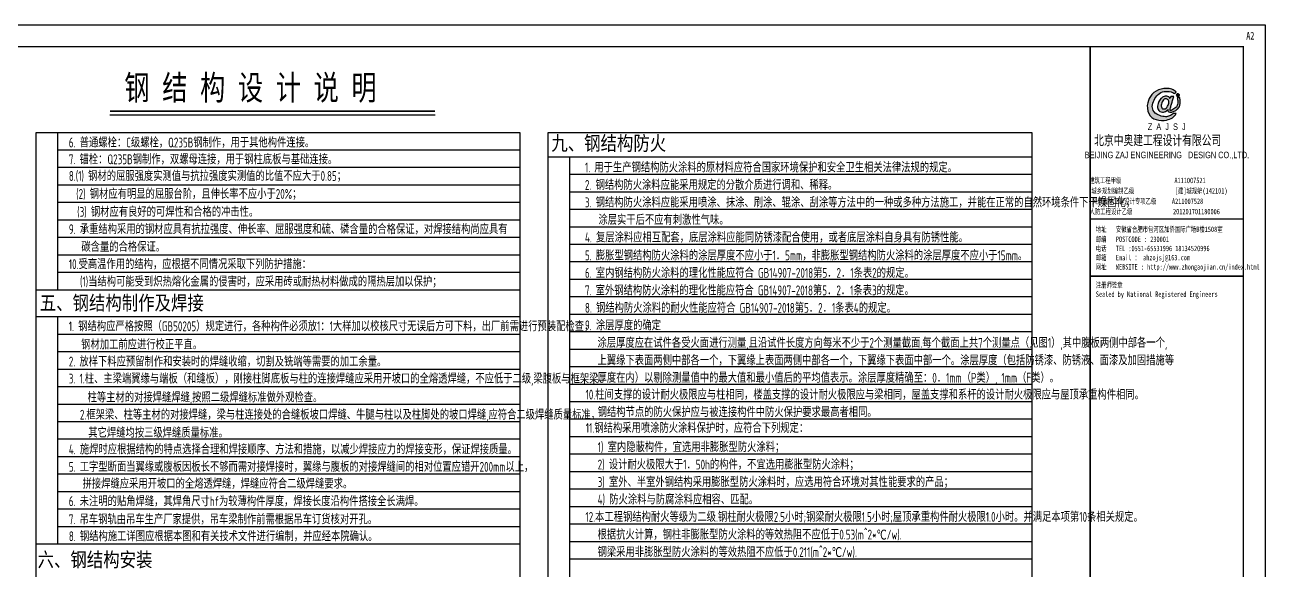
# Model space of a CAD drawing. Extents: x 177291 to 1288761, y 177638 to 322898.
# Drawn here: x 269538 to 309645, y 253575 to 271225 of the extents above; entities that cross this region are included whole.
import ezdxf
from ezdxf.enums import TextEntityAlignment as Align

# ---------------------------------------------------------------- set-up
doc = ezdxf.new("R2010")
doc.units = 0
doc.header["$LTSCALE"] = 1000
for name, color, linetype in [('BORDER', 7, 'Continuous'), ('NUM', 7, 'Continuous'), ('PUB_TITLE', 4, 'Continuous'), ('STAIR', 2, 'Continuous'), ('TEXT', 7, 'Continuous'), ('TK', 4, 'Continuous'), ('图签', 3, 'Continuous')]:
    doc.layers.add(name, color=color, linetype=linetype)
doc.styles.add('_gyy_title_Arial', font='arial.ttf', dxfattribs={"width": 0.7})
doc.styles.add('_gyy_title_ST', font='', dxfattribs={"width": 0.8})
doc.styles.add('HZ', font='txt.shx', dxfattribs={"width": 0.8, "bigfont": '000hztxt.shx'})
doc.styles.add('TSSD_Norm', font='tssdeng.shx', dxfattribs={"bigfont": 'hztxt.shx'})
doc.styles.add('宋体', font='')
doc.styles.get('_gyy_title_ST').set_extended_font_data('SimSun')
doc.styles.get('宋体').set_extended_font_data('SimSun')

# ---------------------------------------------------------------- blocks, each defined once
blk = doc.blocks.new('dd')
at = {"layer": '图签'}
h = blk.add_hatch(color=5, dxfattribs=at)
h.set_gradient(color1=(0, 0, 255), color2=(36, 36, 255), one_color=1, tint=0.57)
h.paths.add_polyline_path([(452, 1270, -0.093206), (531, 1562, -0.136321), (716, 1807, -0.161039), (988, 1948, -0.108591), (1307, 1935, -0.049497), (1479, 1861, 0.062627), (1539, 1932, 0.094388), (1351, 2056, 0.136326), (854, 2062, 0.161722), (430, 1810, 0.133661), (243, 1435, 0.158414), (286, 937, 0.22517), (632, 669, 0.138663), (1107, 646, 0.074676), (1375, 753, 0.125344), (1543, 944, 0.006312), (1413, 948, -0.090385), (1244, 833, -0.096745), (1053, 797, -0.073845), (803, 850, -0.140868), (530, 1020, -0.160753)])
h = blk.add_hatch(color=5, dxfattribs=at)
h.set_gradient(color1=(0, 0, 255), color2=(36, 36, 255), one_color=1, tint=0.57)
h.paths.add_polyline_path([(1306, 1289, 0.011169), (1334, 1370, 0.005807), (1431, 1724, 0.01105), (1292, 1724, 0.016796), (1267, 1634, 0.125943), (1203, 1704, 0.083806), (1120, 1739, 0.082879), (1047, 1739, -0.008503), (952, 1710, 0.060057), (844, 1628, 0.086078), (774, 1532, 0.099424), (705, 1347, 0.12153), (690, 1225, 0.102644), (719, 1122, 0.056648), (797, 1042, 0.092914), (913, 1013, 0.194578), (1098, 1064, -0.002562), (1175, 1122, 0.064354), (1167, 1068, 0.172385), (1207, 1017, 0.105458), (1300, 1002, 0.086567), (1454, 1046, 0.047674), (1592, 1136, 0.166359), (1692, 1274, 0.096748), (1728, 1431, 0.03151), (1728, 1548, 0.041815), (1700, 1691, 0.007654), (1588, 1673, -0.009919), (1610, 1585, -0.068269), (1624, 1482, -0.105336), (1605, 1352, -0.14652), (1528, 1223, -0.070486), (1434, 1151, -0.077937), (1341, 1103, -0.127098), (1272, 1084, -0.114215), (1267, 1129, -0.007609)])
h.paths.add_polyline_path([(865, 1245, -0.099994), (863, 1328, -0.050974), (888, 1427, -0.120527), (938, 1529, -0.043888), (1002, 1595, -0.08446), (1063, 1619, -0.147309), (1127, 1607, -0.037474), (1177, 1572, -0.06931), (1209, 1507, -0.067662), (1213, 1431, -0.02676), (1211, 1413, 0.017209), (1183, 1329, -0.048815), (1120, 1223, -0.139096), (1046, 1163, -0.097991), (944, 1153, -0.085394), (909, 1169, -0.149141)], flags=16)
h = blk.add_hatch(color=1, dxfattribs=at)
h.set_gradient(color1=(255, 0, 0), color2=(255, 0, 0), tint=0.57)
h.paths.add_polyline_path([(1557, 1818, 0.386553), (1564, 1757, 0.170676), (1604, 1736, 0.082224), (1657, 1743, 0.087509), (1686, 1766, 0.264235), (1694, 1804, 0.244333), (1636, 1850, 0.30271)])
blk.add_lwpolyline([(1539, 1932, 0.094388), (1351, 2056, 0.136326), (854, 2062, 0.161722), (430, 1810, 0.133661), (243, 1435, 0.158414), (286, 937, 0.22517), (632, 669, 0.138663), (1107, 646, 0.074676), (1375, 753, 0.125344), (1543, 944, 0.006312), (1413, 948, -0.090385), (1244, 833, -0.096745), (1053, 797, -0.073845), (803, 850, -0.140868), (530, 1020, -0.160753), (452, 1270, -0.093206), (531, 1562, -0.136321), (716, 1807, -0.161039), (988, 1948, -0.108591), (1307, 1935, -0.049497), (1479, 1861, 0.062627)], format="xyb", close=True, dxfattribs=at)
for points in [[(1431, 1724, 0.011041), (1292, 1724, 0.016796), (1267, 1634, 0.125943), (1203, 1704, 0.083806), (1120, 1739, 0.082879), (1047, 1739, -0.008503), (952, 1710, 0.060057), (844, 1628, 0.086078), (774, 1532, 0.099424), (705, 1347, 0.12153), (690, 1225, 0.102644), (719, 1122, 0.056648), (797, 1042, 0.092914), (913, 1013, 0.194578), (1098, 1064, -0.002562), (1175, 1122, 0.064354), (1167, 1068, 0.172385), (1207, 1017, 0.105458), (1300, 1002, 0.086567), (1454, 1046, 0.047674), (1592, 1136, 0.166359), (1692, 1274, 0.096748), (1728, 1431, 0.03151), (1728, 1548, 0.041815), (1700, 1691, 0.007654), (1588, 1673, -0.009919), (1610, 1585, -0.068269), (1624, 1482, -0.105336), (1605, 1352, -0.14652), (1528, 1223, -0.070486), (1434, 1151, -0.077937), (1341, 1103, -0.127098), (1272, 1084, -0.114215), (1267, 1129, -0.007609), (1306, 1289, 0.011169), (1334, 1370, 0.005782), (1430, 1722, 0.069025)], [(1694, 1804, 0.243958), (1636, 1850, 0.303117), (1557, 1818, 0.386553), (1564, 1757, 0.170676), (1604, 1736, 0.082224), (1657, 1743, 0.087509), (1686, 1766, 0.264235), (1694, 1804, -7.823139)], [(1213, 1431, 0.067662), (1209, 1507, 0.06931), (1177, 1572, 0.037474), (1127, 1607, 0.147309), (1063, 1619, 0.08446), (1002, 1595, 0.043888), (938, 1529, 0.120527), (888, 1427, 0.050974), (863, 1328, 0.099994), (865, 1245, 0.149141), (909, 1169, 0.085394), (944, 1153, 0.097991), (1046, 1163, 0.139096), (1120, 1223, 0.048815), (1183, 1329, -0.017209), (1211, 1413, 0.02676), (1213, 1431, 0.441273)]]:
    blk.add_lwpolyline(points, format="xyb", dxfattribs=at)
at = {"insert": (246, 492), "char_height": 300, "width": 8000, "attachment_point": 1, "style": 'HZ'}
blk.add_mtext('{\\fArial|b0|i0|c0|p32;Z  A  J  S  J}', dxfattribs=at)

msp = doc.modelspace()

# ---------------------------------------------------------------- linework, layer by layer
at = {"color": 2}
msp.add_line((272289.33, 268312.05), (282803.97, 268312.05), dxfattribs=at)
at = {"layer": 'BORDER', "const_width": 35.35}
msp.add_lwpolyline([(251948.07, 229931.71), (251948.07, 270517.57), (308937.97, 270517.57), (308937.97, 229931.71)], close=True, dxfattribs=at)
at = {"layer": 'PUB_TITLE'}
msp.add_line((303988.47, 264944.6), (308937.97, 264944.6), dxfattribs=at)
msp.add_lwpolyline([(250180.39, 229224.64), (250180.39, 271224.64), (309645.04, 271224.64), (309645.04, 229224.64)], close=True, dxfattribs=at)
at = {"layer": 'PUB_TITLE', "const_width": 49.49}
msp.add_lwpolyline([(303988.47, 270517.57), (308937.97, 270517.57), (308937.97, 229931.71), (303988.47, 229931.71)], close=True, dxfattribs=at)
msp.add_lwpolyline([(303988.47, 263091.78), (308937.97, 263091.78)], dxfattribs=at)
at = {"layer": 'STAIR', "const_width": 53.19}
msp.add_lwpolyline([(272291.18, 268428.66), (282803.13, 268428.66)], dxfattribs=at)
at = {"layer": 'TK'}
for p, q in [((269904.84, 231311.32), (269904.84, 267744.01)), ((269904.84, 267744.01), (285546.83, 267744.01)), ((270604.38, 262653.1), (270604.38, 267744.01)), ((285546.83, 267744.01), (285546.83, 231311.32)), ((286456.86, 231837.64), (286456.86, 267744.01)), ((286456.86, 267744.01), (302098.85, 267744.01)), ((302098.85, 267744.01), (302098.85, 231837.64)), ((270604.38, 267178.36), (285546.83, 267178.36)), ((286456.86, 266953.63), (302098.85, 266953.63)), ((287156.4, 249418.28), (287156.4, 266953.63)), ((287156.4, 262428.38), (287156.4, 266953.63)), ((270604.38, 266612.7), (285546.83, 266612.7)), ((287156.4, 266387.98), (302098.85, 266387.98)), ((270604.38, 266047.04), (285546.83, 266047.04)), ((287156.4, 265822.32), (302098.85, 265822.32)), ((270604.38, 265481.39), (285546.83, 265481.39)), ((287156.4, 265256.66), (302098.85, 265256.66)), ((270604.38, 264915.73), (285546.83, 264915.73)), ((270604.38, 264350.07), (285546.83, 264350.07)), ((287156.4, 264691.01), (302098.85, 264691.01)), ((287156.4, 264125.35), (302098.85, 264125.35)), ((270604.38, 263784.42), (285546.83, 263784.42)), ((287156.4, 263559.7), (302098.85, 263559.7)), ((270604.38, 263218.76), (285546.83, 263218.76)), ((287156.4, 262994.04), (302098.85, 262994.04)), ((269904.84, 262653.1), (285546.83, 262653.1)), ((269904.84, 262653.1), (285546.83, 262653.1)), ((287156.4, 262428.38), (302098.85, 262428.38)), ((269904.84, 261781.6), (285546.83, 261781.6)), ((270604.38, 254428.07), (270604.38, 261781.6)), ((287156.4, 261862.73), (302098.85, 261862.73)), ((270604.38, 261215.95), (285546.83, 261215.95)), ((287156.4, 261297.07), (302098.85, 261297.07)), ((287156.4, 260731.41), (302098.85, 260731.41)), ((270604.38, 260650.29), (285546.83, 260650.29)), ((270604.38, 260084.63), (285546.83, 260084.63)), ((287156.4, 260165.76), (302098.85, 260165.76)), ((270604.38, 259518.98), (285546.83, 259518.98)), ((287156.4, 259600.1), (302098.85, 259600.1)), ((270604.38, 258953.32), (285546.83, 258953.32)), ((287156.4, 259034.44), (302098.85, 259034.44)), ((270604.38, 258387.66), (285546.83, 258387.66)), ((287156.4, 258468.79), (302098.85, 258468.79)), ((287156.4, 257903.13), (302098.85, 257903.13)), ((270604.38, 257822.01), (285546.83, 257822.01)), ((270604.38, 254428.07), (270604.38, 257378.38)), ((270604.38, 257256.35), (285546.83, 257256.35)), ((287156.4, 257337.47), (302098.85, 257337.47)), ((270604.38, 256690.69), (285546.83, 256690.69)), ((287156.4, 256771.82), (302098.85, 256771.82)), ((270604.38, 256125.04), (285546.83, 256125.04)), ((287156.4, 256206.16), (302098.85, 256206.16)), ((270604.38, 255559.38), (285546.83, 255559.38)), ((287156.4, 255640.5), (302098.85, 255640.5)), ((270604.38, 254993.72), (285546.83, 254993.72)), ((287156.4, 255074.85), (302098.85, 255074.85)), ((269904.84, 254428.07), (285546.83, 254428.07)), ((287156.4, 254509.19), (302098.85, 254509.19)), ((287156.4, 253943.53), (302098.85, 253943.53))]:
    msp.add_line(p, q, dxfattribs=at)

# ---------------------------------------------------------------- block references
at = {"layer": '图签', "xscale": 0.70707067020202, "yscale": 0.70707067020202, "zscale": 0.70707067020202}
msp.add_blockref('dd', (305675.26, 267686.2), dxfattribs=at)

# ---------------------------------------------------------------- texts
at = {"color": 1, "insert": (304115.92, 267655.72), "char_height": 359.1, "width": 9575.9995, "attachment_point": 1, "style": 'HZ'}
msp.add_mtext('北京中奥建工程设计有限公司', dxfattribs=at)
at = {"layer": 'BORDER', "style": '宋体', "width": 0.75}
msp.add_text('钢 结 构 设 计 说 明', height=797.8387, dxfattribs=at).set_placement((272757.8, 268794.87))
at = {"layer": 'NUM', "style": 'TSSD_Norm', "width": 0.7}
for s, height, p in [('6. 普通螺栓：C级螺栓，Q235B钢制作，用于其他构件连接。', 318.1818, (270960.87, 267255.74)), ('7. 锚栓：Q235B钢制作，双螺母连接，用于钢柱底板与基础连接。', 318.1818, (270960.87, 266712.72)), ('1. 用于生产钢结构防火涂料的原材料应符合国家环境保护和安全卫生相关法律法规的规定。', 318.1818, (287649.28, 266449.3)), ('8.(1) 钢材的屈服强度实测值与抗拉强度实测值的比值不应大于0.85；', 318.1818, (270960.87, 266172.95)), ('(2) 钢材应有明显的屈服台阶，且伸长率不应小于20%；', 318.1818, (271199.11, 265591.11)), ('2. 钢结构防火涂料应能采用规定的分散介质进行调和、稀释。', 318.1818, (287649.28, 265883.64)), ('3. 钢结构防火涂料应能采用喷涂、抹涂、刷涂、辊涂、刮涂等方法中的一种或多种方法施工，并能在正常的自然环境条件下干燥固化，', 318.1818, (287649.28, 265317.98)), ('(3) 钢材应有良好的可焊性和合格的冲击性。', 318.1818, (271231, 265012.09)), ('9. 承重结构采用的钢材应具有抗拉强度、伸长率、屈服强度和硫、磷含量的合格保证，对焊接结构尚应具有', 318.1818, (270960.87, 264450.55)), ('涂层实干后不应有刺激性气味。', 318.1818, (288084.99, 264752.33)), ('4. 复层涂料应相互配套，底层涂料应能同防锈漆配合使用，或者底层涂料自身具有防锈性能。', 318.1818, (287649.28, 264186.67)), ('碳含量的合格保证。', 318.182, (271366.74, 263878.72)), ('10.受高温作用的结构，应根据不同情况采取下列防护措施： ', 318.1818, (270960.87, 263318.47)), ('(1)当结构可能受到炽热熔化金属的侵害时，应采用砖或耐热材料做成的隔热层加以保护；', 318.1818, (271320.77, 262755.46)), ('6. 室内钢结构防火涂料的理化性能应符合 GB14907-2018第5．2．1条表2的规定。', 318.1818, (287649.28, 263037.02)), ('7. 室外钢结构防火涂料的理化性能应符合 GB14907-2018第5．2．1条表3的规定。', 318.1818, (287649.28, 262471.36)), ('8. 钢结构防火涂料的耐火性能应符合 GB14907-2018第5．2．1条表4的规定。', 318.1818, (287649.28, 261905.71)), ('1. 钢结构应严格按照（GB50205）规定进行，各种构件必须放1：1大样加以校核尺寸无误后方可下料，出厂前需进行预装配检查，', 318.1818, (270960.87, 261310.19)), ('9. 涂层厚度的确定   ', 318.1818, (287649.28, 261340.05)), ('涂层厚度应在试件各受火面进行测量,且沿试件长度方向每米不少于2个测量截面.每个截面上共7个测量点（见图1）,其中腹板两侧中部各一个,', 318.1818, (288056.31, 260774.39)), ('钢材加工前应进行校正平直。', 318.1818, (271361.07, 260718.79)), ('2. 放样下料应预留制作和安装时的焊缝收缩，切割及铣端等需要的加工余量。', 318.1818, (270960.87, 260167.32)), ('上翼缘下表面两侧中部各一个，下翼缘上表面两侧中部各一个，下翼缘下表面中部一个。涂层厚度（包括防锈漆、防锈液、面漆及加固措施等', 318.1818, (288056.31, 260208.74)), ('3. 1.柱、主梁端翼缘与端板（和缝板），刚接柱脚底板与柱的连接焊缝应采用开坡口的全熔透焊缝，不应低于二级,梁腹板与框架梁、', 318.1818, (270960.87, 259616.49)), ('厚度在内）以剔除测量值中的最大值和最小值后的平均值表示。涂层厚度精确至：0．1mm（P类）, 1mm（F类）。', 318.1818, (288056.31, 259643.08)), ('柱等主材的对接焊缝焊缝,按照二级焊缝标准做外观检查。', 318.1818, (271567.86, 259010.09)), ('2.框架梁、柱等主材的对接焊缝，梁与柱连接处的合缝板坡口焊缝、牛腿与柱以及柱脚处的坡口焊缝,应符合二级焊缝质量标准， ', 318.1818, (271320.67, 258449.16)), ('其它焊缝均按三级焊缝质量标准。', 318.1818, (271591.13, 257865.65)), ('4. 施焊时应根据结构的特点选择合理和焊接顺序、方法和措施，以减少焊接应力的焊接变形，保证焊接质量。', 318.1818, (270960.87, 257326.88)), ('5. 工字型断面当翼缘或腹板因板长不够而需对接焊接时，翼缘与腹板的对接焊缝间的相对位置应错开200mm以上，', 318.1818, (270960.87, 256761.79)), ('拼接焊缝应采用开坡口的全熔透焊缝，焊缝应符合二级焊缝要求。', 318.1818, (271405.58, 256215.95)), ('6. 未注明的贴角焊缝，其焊角尺寸hf为较薄构件厚度，焊接长度沿构件搭接全长满焊。', 318.1818, (270960.87, 255647.96)), ('7. 吊车钢轨由吊车生产厂家提供，吊车梁制作前需根据吊车订货核对开孔。', 318.1818, (270960.87, 255063.23)), ('8. 钢结构施工详图应根据本图和有关技术文件进行编制，并应经本院确认。', 318.1818, (270960.87, 254515.29))]:
    msp.add_text(s, height=height, dxfattribs=at).set_placement(p)
at = {"layer": 'NUM', "color": 1, "style": 'TSSD_Norm', "width": 0.7}
for s, p in [('5. 膨胀型钢结构防火涂料的涂层厚度不应小于1．5mm，非膨胀型钢结构防火涂料的涂层厚度不应小于15mm。', (287649.28, 263602.68)), ('10.柱间支撑的设计耐火极限应与柱相同，楼盖支撑的设计耐火极限应与梁相同，屋盖支撑和系杆的设计耐火极限应与屋顶承重构件相同。', (287669.36, 259098.33)), ('钢结构节点的防火保护应与被连接构件中防火保护要求最高者相同。', (288061.29, 258532.56)), ('12.本工程钢结构耐火等级为二级.钢柱耐火极限2.5小时;钢梁耐火极限1.5小时;屋顶承重构件耐火极限1.0小时。并满足本项第10条相关规定。  ', (287664.29, 255140.41)), ('根据抗火计算，钢柱非膨胀型防火涂料的等效热阻不应低于0.53(m^ 2*℃/w).', (288057.1, 254569.13)), ('钢梁采用非膨胀型防火涂料的等效热阻不应低于0.211(m^ 2*℃/w).', (288057.1, 254003.47))]:
    msp.add_text(s, height=318.1818, dxfattribs=at).set_placement(p)
at = {"layer": 'NUM', "color": 4, "style": 'TSSD_Norm', "width": 0.7}
for s, p in [('11.钢结构采用喷涂防火涂料保护时，应符合下列规定：         ', (287677.96, 258019.79)), ('1) 室内隐蔽构件，宜选用非膨胀型防火涂料；', (288061.29, 257401.25)), ('2) 设计耐火极限大于1．50h的构件，不宜选用膨胀型防火涂料；     ', (288061.29, 256835.59)), ('3) 室外、半室外钢结构采用膨胀型防火涂料时，应选用符合环境对其性能要求的产品；     ', (288061.29, 256269.94)), ('4) 防火涂料与防腐涂料应相容、匹配。     ', (288061.29, 255704.28))]:
    msp.add_text(s, height=318.1818, dxfattribs=at).set_placement(p)
at = {"layer": 'PUB_TITLE', "width": 0.7}
for s, height, style, p in [('A2', 250, '_gyy_title_ST', (309163.35, 270746.37)), ('BEIJING ZAJ ENGINEERING   DESIGN CO.,LTD.', 212.121, '_gyy_title_Arial', (306469.02, 266907.1)), ('城乡规划编制乙级             [建]城规编(142101)', 176.7675, '_gyy_title_ST', (306225.87, 265763.63)), ('      建筑工程甲级                 A111007521             ', 176.7675, '_gyy_title_ST', (306190.39, 266100.64)), ('     风景园林工程设计专项乙级     A211007528           ', 176.7675, '_gyy_title_ST', (306146.67, 265427.31)), ('人防工程设计乙级             201201701180006', 176.7675, '_gyy_title_ST', (306072.48, 265093.72))]:
    msp.add_text(s, height=height, dxfattribs=dict(at, style=style)).set_placement(p, align=Align.CENTER)
at = {"layer": 'PUB_TITLE', "style": '_gyy_title_ST', "width": 0.7}
for s, height, p in [('地址   安徽省合肥市包河区加侨国际广场B楼1508室', 176.7675, (304167.39, 264519.43)), ('邮编   POSTCODE : 230001', 176.7675, (304167.39, 264196.55)), ('电话   TEL :0551-65531996 18134520996', 176.7675, (304167.39, 263899.58)), ('邮箱   Email ： ahzojsj@163.com', 176.7675, (304167.39, 263602.61)), ('网址   WEBSITE : http://www.zhongaojian.cn/index.html', 176.7675, (304167.39, 263303.9)), ('注册师签章', 176.767, (304167.39, 262717.03)), ('Sealed by National Registered Engineers', 176.7675, (304168.35, 262420.06))]:
    msp.add_text(s, height=height, dxfattribs=at).set_placement(p)
at = {"layer": 'TEXT', "color": 6, "style": 'TSSD_Norm'}
msp.add_text('九、钢结构防火', height=530.303, dxfattribs=at).set_placement((286563.4, 267109.07))
at = {"layer": 'TEXT', "color": 3, "style": 'TSSD_Norm'}
for s, p in [('五、钢结构制作及焊接', (270021.53, 261941.32)), ('六、钢结构安装', (269951.79, 253634.46))]:
    msp.add_text(s, height=530.303, dxfattribs=at).set_placement(p)

doc.saveas('drawing.dxf')
